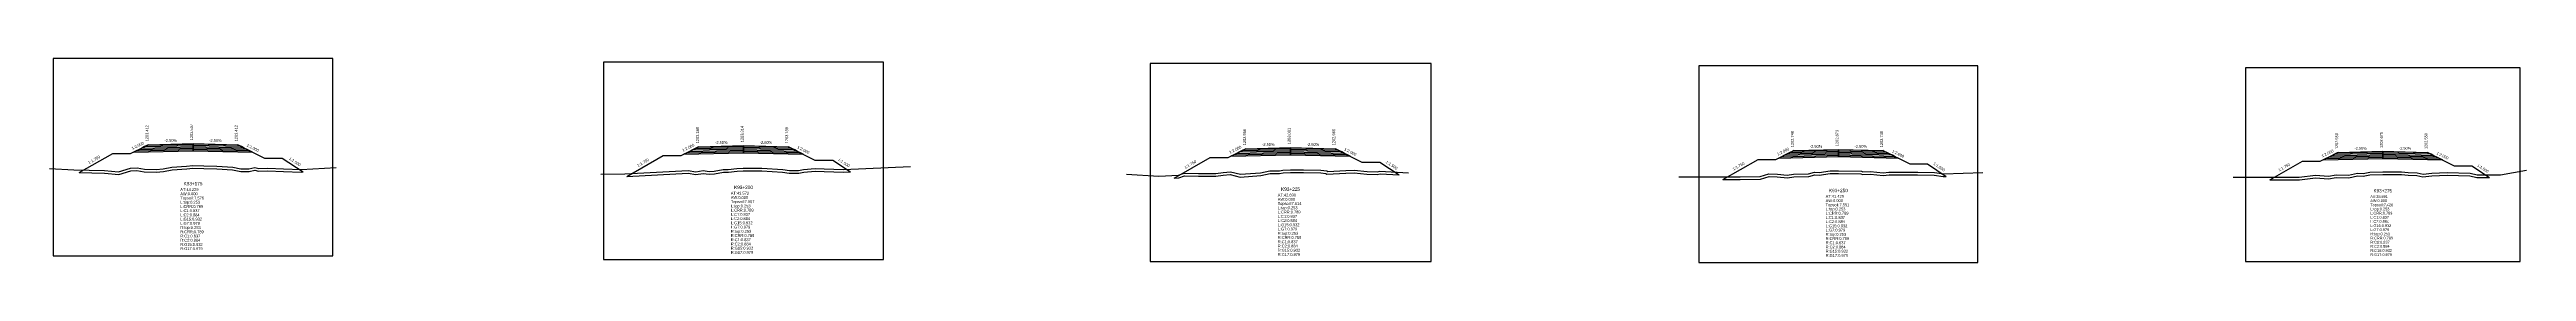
# Model space of a CAD drawing. Extents: x -7 to 78429, y 1189 to 1262.
# Drawn here: x 18389.1 to 18666.8, y 1190.2 to 1213.1 of the extents above; entities that cross this region are included whole.
import ezdxf
from ezdxf.enums import TextEntityAlignment as Align

# ---------------------------------------------------------------- set-up
doc = ezdxf.new("R2010")
doc.units = 0

msp = doc.modelspace()

# ---------------------------------------------------------------- linework, layer by layer
at = {"layer": 'A4_BORDER', "color": 7}
for points in [[(18389.55, 1190.929), (18420.91, 1190.929), (18420.91, 1213.102), (18389.55, 1213.102), (18389.55, 1190.929)], [(18451.253, 1190.512), (18482.609, 1190.512), (18482.609, 1212.683), (18451.253, 1212.683), (18451.253, 1190.512)], [(18512.491, 1190.275), (18543.986, 1190.275), (18543.986, 1212.545), (18512.491, 1212.545), (18512.491, 1190.275)], [(18573.994, 1190.177), (18605.276, 1190.177), (18605.276, 1212.296), (18573.994, 1212.296), (18573.994, 1190.177)], [(18635.256, 1190.278), (18666.047, 1190.278), (18666.047, 1212.049), (18635.256, 1212.049), (18635.256, 1190.278)]]:
    msp.add_lwpolyline(points, dxfattribs=at)
at = {"layer": 'CLEAR_GROUND', "color": 8}
for points in [[(18392.488, 1200.274), (18395.306, 1200.204), (18396.921, 1200.067), (18398.268, 1200.496), (18398.951, 1200.5), (18399.77, 1200.353), (18401.093, 1200.34), (18401.918, 1200.397), (18402.885, 1200.583), (18404.521, 1200.718), (18405.223, 1200.766), (18406.44, 1200.747), (18407.898, 1200.685), (18409.655, 1200.579), (18410.573, 1200.413), (18411.518, 1200.389), (18412.153, 1200.539), (18412.569, 1200.442), (18413.613, 1200.492), (18415.363, 1200.418), (18417.359, 1200.337), (18417.575, 1200.348)], [(18453.847, 1199.856), (18460.724, 1200.206), (18461.582, 1200.067), (18462.413, 1200.193), (18463.079, 1200.087), (18463.688, 1200.129), (18464.682, 1200.32), (18465.237, 1200.316), (18466.211, 1200.459), (18466.9, 1200.488), (18468.965, 1200.496), (18471.314, 1200.333), (18472.062, 1200.202), (18473.11, 1200.221), (18473.688, 1200.332), (18474.955, 1200.446), (18475.956, 1200.421), (18478.148, 1200.317), (18478.932, 1200.355)], [(18515.203, 1199.66), (18515.718, 1199.682), (18516.363, 1199.909), (18517.933, 1199.865), (18519.879, 1199.862), (18520.703, 1200.007), (18521.469, 1200.053), (18522.609, 1199.784), (18524.897, 1199.938), (18525.945, 1200.171), (18527.01, 1200.194), (18527.397, 1200.263), (18528.231, 1200.286), (18529.671, 1200.306), (18531.619, 1200.236), (18532.195, 1200.184), (18532.297, 1200.096), (18534.445, 1200.222), (18535.352, 1200.256), (18536.799, 1200.099), (18537.964, 1200.061), (18538.269, 1200.138), (18540.4, 1200.025)], [(18576.699, 1199.499), (18578.637, 1199.497), (18580.919, 1199.537), (18581.879, 1199.835), (18582.792, 1199.817), (18583.916, 1199.677), (18584.64, 1199.793), (18586.32, 1199.824), (18586.996, 1200.02), (18587.499, 1199.994), (18588.731, 1200.174), (18589.65, 1200.195), (18592.155, 1200.155), (18592.338, 1200.083), (18593.234, 1200.088), (18594.648, 1199.949), (18595.33, 1200.043), (18596.608, 1200.04), (18598.523, 1200.015), (18600.374, 1199.983), (18601.395, 1199.844), (18601.725, 1199.855)], [(18637.982, 1199.453), (18641.3, 1199.457), (18643.114, 1199.695), (18644.576, 1199.574), (18645.439, 1199.711), (18646.833, 1199.7), (18647.825, 1199.903), (18648.457, 1199.869), (18649.217, 1200.014), (18650.658, 1200.073), (18652.739, 1200.049), (18653.486, 1199.981), (18654.462, 1199.965), (18655.159, 1199.79), (18656.167, 1199.922), (18657.882, 1199.994), (18660.402, 1199.909), (18661.181, 1199.746), (18662.614, 1199.741)]]:
    msp.add_lwpolyline(points, dxfattribs=at)
at = {"layer": 'DESIGN_ROAD_TRIMMED', "color": 1}
for points in [[(18392.488, 1200.274), (18396.23, 1202.412), (18398.23, 1202.412), (18400.23, 1203.412), (18400.23, 1203.412), (18400.125, 1203.359), (18400.125, 1203.359), (18399.809, 1203.201), (18399.809, 1203.201), (18399.493, 1203.044), (18399.493, 1203.044), (18399.177, 1202.886), (18399.177, 1202.886), (18398.862, 1202.728), (18398.862, 1202.728), (18398.546, 1202.57), (18405.23, 1202.737), (18405.23, 1202.887), (18405.23, 1202.887), (18405.23, 1203.037), (18405.23, 1203.037), (18405.23, 1203.187), (18405.23, 1203.187), (18405.23, 1203.337), (18405.23, 1203.337), (18405.23, 1203.487), (18405.23, 1203.487), (18405.23, 1203.537), (18405.23, 1203.537), (18405.23, 1203.537), (18405.23, 1203.537), (18405.23, 1203.537), (18405.23, 1203.487), (18405.23, 1203.487), (18405.23, 1203.337), (18405.23, 1203.337), (18405.23, 1203.187), (18405.23, 1203.187), (18405.23, 1203.037), (18405.23, 1203.037), (18405.23, 1202.887), (18405.23, 1202.887), (18405.23, 1202.737), (18411.914, 1202.57), (18411.598, 1202.728), (18411.598, 1202.728), (18411.283, 1202.886), (18411.283, 1202.886), (18410.967, 1203.044), (18410.967, 1203.044), (18410.651, 1203.201), (18410.651, 1203.201), (18410.335, 1203.359), (18410.335, 1203.359), (18410.23, 1203.412), (18410.23, 1203.412), (18413.23, 1201.912), (18415.23, 1201.912), (18417.575, 1200.348)], [(18453.847, 1199.856), (18457.931, 1202.189), (18459.931, 1202.189), (18461.931, 1203.189), (18461.931, 1203.189), (18461.825, 1203.136), (18461.825, 1203.136), (18461.51, 1202.978), (18461.51, 1202.978), (18461.194, 1202.821), (18461.194, 1202.821), (18460.878, 1202.663), (18460.878, 1202.663), (18460.562, 1202.505), (18460.562, 1202.505), (18460.246, 1202.347), (18466.931, 1202.514), (18466.931, 1202.664), (18466.931, 1202.664), (18466.931, 1202.814), (18466.931, 1202.814), (18466.931, 1202.964), (18466.931, 1202.964), (18466.931, 1203.114), (18466.931, 1203.114), (18466.931, 1203.264), (18466.931, 1203.264), (18466.931, 1203.314), (18466.931, 1203.314), (18466.931, 1203.314), (18466.931, 1203.314), (18466.931, 1203.314), (18466.931, 1203.264), (18466.931, 1203.264), (18466.931, 1203.114), (18466.931, 1203.114), (18466.931, 1202.964), (18466.931, 1202.964), (18466.931, 1202.814), (18466.931, 1202.814), (18466.931, 1202.664), (18466.931, 1202.664), (18466.931, 1202.514), (18473.615, 1202.347), (18473.299, 1202.505), (18473.299, 1202.505), (18472.983, 1202.663), (18472.983, 1202.663), (18472.667, 1202.821), (18472.667, 1202.821), (18472.352, 1202.978), (18472.352, 1202.978), (18472.036, 1203.136), (18472.036, 1203.136), (18471.931, 1203.189), (18471.931, 1203.189), (18474.931, 1201.689), (18476.931, 1201.689), (18478.932, 1200.355)], [(18515.203, 1199.66), (18519.239, 1201.966), (18521.239, 1201.966), (18523.239, 1202.966), (18523.239, 1202.966), (18523.133, 1202.913), (18523.133, 1202.913), (18522.817, 1202.755), (18522.817, 1202.755), (18522.502, 1202.598), (18522.502, 1202.598), (18522.186, 1202.44), (18522.186, 1202.44), (18521.87, 1202.282), (18521.87, 1202.282), (18521.554, 1202.124), (18528.239, 1202.291), (18528.239, 1202.441), (18528.239, 1202.441), (18528.239, 1202.591), (18528.239, 1202.591), (18528.239, 1202.741), (18528.239, 1202.741), (18528.239, 1202.891), (18528.239, 1202.891), (18528.239, 1203.041), (18528.239, 1203.041), (18528.239, 1203.091), (18528.239, 1203.091), (18528.239, 1203.091), (18528.239, 1203.091), (18528.239, 1203.091), (18528.239, 1203.041), (18528.239, 1203.041), (18528.239, 1202.891), (18528.239, 1202.891), (18528.239, 1202.741), (18528.239, 1202.741), (18528.239, 1202.591), (18528.239, 1202.591), (18528.239, 1202.441), (18528.239, 1202.441), (18528.239, 1202.291), (18534.923, 1202.124), (18534.607, 1202.282), (18534.607, 1202.282), (18534.291, 1202.44), (18534.291, 1202.44), (18533.975, 1202.598), (18533.975, 1202.598), (18533.66, 1202.755), (18533.66, 1202.755), (18533.344, 1202.913), (18533.344, 1202.913), (18533.239, 1202.966), (18533.239, 1202.966), (18536.239, 1201.466), (18538.239, 1201.466), (18540.4, 1200.025)], [(18576.699, 1199.499), (18580.635, 1201.748), (18582.635, 1201.748), (18584.635, 1202.748), (18584.635, 1202.748), (18584.53, 1202.695), (18584.53, 1202.695), (18584.214, 1202.537), (18584.214, 1202.537), (18583.898, 1202.38), (18583.898, 1202.38), (18583.582, 1202.222), (18583.582, 1202.222), (18583.267, 1202.064), (18583.267, 1202.064), (18582.951, 1201.906), (18589.635, 1202.073), (18589.635, 1202.223), (18589.635, 1202.223), (18589.635, 1202.373), (18589.635, 1202.373), (18589.635, 1202.523), (18589.635, 1202.523), (18589.635, 1202.673), (18589.635, 1202.673), (18589.635, 1202.823), (18589.635, 1202.823), (18589.635, 1202.873), (18589.635, 1202.873), (18589.635, 1202.873), (18589.635, 1202.873), (18589.635, 1202.873), (18589.635, 1202.823), (18589.635, 1202.823), (18589.635, 1202.673), (18589.635, 1202.673), (18589.635, 1202.523), (18589.635, 1202.523), (18589.635, 1202.373), (18589.635, 1202.373), (18589.635, 1202.223), (18589.635, 1202.223), (18589.635, 1202.073), (18596.319, 1201.906), (18596.003, 1202.064), (18596.003, 1202.064), (18595.688, 1202.222), (18595.688, 1202.222), (18595.372, 1202.38), (18595.372, 1202.38), (18595.056, 1202.537), (18595.056, 1202.537), (18594.74, 1202.695), (18594.74, 1202.695), (18594.635, 1202.748), (18594.635, 1202.748), (18597.635, 1201.248), (18599.635, 1201.248), (18601.725, 1199.855)], [(18637.982, 1199.453), (18641.651, 1201.55), (18643.651, 1201.55), (18645.651, 1202.55), (18645.651, 1202.55), (18645.546, 1202.497), (18645.546, 1202.497), (18645.23, 1202.339), (18645.23, 1202.339), (18644.914, 1202.182), (18644.914, 1202.182), (18644.599, 1202.024), (18644.599, 1202.024), (18644.283, 1201.866), (18644.283, 1201.866), (18643.967, 1201.708), (18650.651, 1201.875), (18650.651, 1202.025), (18650.651, 1202.025), (18650.651, 1202.175), (18650.651, 1202.175), (18650.651, 1202.325), (18650.651, 1202.325), (18650.651, 1202.475), (18650.651, 1202.475), (18650.651, 1202.625), (18650.651, 1202.625), (18650.651, 1202.675), (18650.651, 1202.675), (18650.651, 1202.675), (18650.651, 1202.675), (18650.651, 1202.675), (18650.651, 1202.625), (18650.651, 1202.625), (18650.651, 1202.475), (18650.651, 1202.475), (18650.651, 1202.325), (18650.651, 1202.325), (18650.651, 1202.175), (18650.651, 1202.175), (18650.651, 1202.025), (18650.651, 1202.025), (18650.651, 1201.875), (18657.335, 1201.708), (18657.02, 1201.866), (18657.02, 1201.866), (18656.704, 1202.024), (18656.704, 1202.024), (18656.388, 1202.182), (18656.388, 1202.182), (18656.072, 1202.339), (18656.072, 1202.339), (18655.757, 1202.497), (18655.757, 1202.497), (18655.651, 1202.55), (18655.651, 1202.55), (18658.651, 1201.05), (18660.651, 1201.05), (18662.614, 1199.741)]]:
    msp.add_lwpolyline(points, dxfattribs=at)
at = {"layer": 'FINISHED_ROAD', "color": 2}
for points in [[(18396.23, 1202.412), (18398.23, 1202.412), (18400.23, 1203.412), (18400.23, 1203.412), (18405.23, 1203.537), (18410.23, 1203.412), (18410.23, 1203.412), (18413.23, 1201.912), (18415.23, 1201.912)], [(18457.931, 1202.189), (18459.931, 1202.189), (18461.931, 1203.189), (18461.931, 1203.189), (18466.931, 1203.314), (18471.931, 1203.189), (18471.931, 1203.189), (18474.931, 1201.689), (18476.931, 1201.689)], [(18519.239, 1201.966), (18521.239, 1201.966), (18523.239, 1202.966), (18523.239, 1202.966), (18528.239, 1203.091), (18533.239, 1202.966), (18533.239, 1202.966), (18536.239, 1201.466), (18538.239, 1201.466)], [(18580.635, 1201.748), (18582.635, 1201.748), (18584.635, 1202.748), (18584.635, 1202.748), (18589.635, 1202.873), (18594.635, 1202.748), (18594.635, 1202.748), (18597.635, 1201.248), (18599.635, 1201.248)], [(18641.651, 1201.55), (18643.651, 1201.55), (18645.651, 1202.55), (18645.651, 1202.55), (18650.651, 1202.675), (18655.651, 1202.55), (18655.651, 1202.55), (18658.651, 1201.05), (18660.651, 1201.05)]]:
    msp.add_lwpolyline(points, dxfattribs=at)
at = {"layer": 'LAYER_0', "color": 4}
for points in [[(18400.23, 1203.412), (18400.125, 1203.359), (18405.23, 1203.487), (18405.23, 1203.537)], [(18461.931, 1203.189), (18461.825, 1203.136), (18466.931, 1203.264), (18466.931, 1203.314)], [(18523.239, 1202.966), (18523.133, 1202.913), (18528.239, 1203.041), (18528.239, 1203.091)], [(18584.635, 1202.748), (18584.53, 1202.695), (18589.635, 1202.823), (18589.635, 1202.873)], [(18645.651, 1202.55), (18645.546, 1202.497), (18650.651, 1202.625), (18650.651, 1202.675)]]:
    msp.add_lwpolyline(points, dxfattribs=at)
at = {"layer": 'LAYER_1', "color": 4}
for points in [[(18400.125, 1203.359), (18399.809, 1203.201), (18405.23, 1203.337), (18405.23, 1203.487)], [(18461.825, 1203.136), (18461.51, 1202.978), (18466.931, 1203.114), (18466.931, 1203.264)], [(18523.133, 1202.913), (18522.817, 1202.755), (18528.239, 1202.891), (18528.239, 1203.041)], [(18584.53, 1202.695), (18584.214, 1202.537), (18589.635, 1202.673), (18589.635, 1202.823)], [(18645.546, 1202.497), (18645.23, 1202.339), (18650.651, 1202.475), (18650.651, 1202.625)]]:
    msp.add_lwpolyline(points, dxfattribs=at)
at = {"layer": 'LAYER_10', "color": 6}
for points in [[(18411.283, 1202.886), (18411.598, 1202.728), (18405.23, 1202.887), (18405.23, 1203.037)], [(18472.983, 1202.663), (18473.299, 1202.505), (18466.931, 1202.664), (18466.931, 1202.814)], [(18534.291, 1202.44), (18534.607, 1202.282), (18528.239, 1202.441), (18528.239, 1202.591)], [(18595.688, 1202.222), (18596.003, 1202.064), (18589.635, 1202.223), (18589.635, 1202.373)], [(18656.704, 1202.024), (18657.02, 1201.866), (18650.651, 1202.025), (18650.651, 1202.175)]]:
    msp.add_lwpolyline(points, dxfattribs=at)
at = {"layer": 'LAYER_11', "color": 6}
for points in [[(18411.598, 1202.728), (18411.914, 1202.57), (18405.23, 1202.737), (18405.23, 1202.887)], [(18473.299, 1202.505), (18473.615, 1202.347), (18466.931, 1202.514), (18466.931, 1202.664)], [(18534.607, 1202.282), (18534.923, 1202.124), (18528.239, 1202.291), (18528.239, 1202.441)], [(18596.003, 1202.064), (18596.319, 1201.906), (18589.635, 1202.073), (18589.635, 1202.223)], [(18657.02, 1201.866), (18657.335, 1201.708), (18650.651, 1201.875), (18650.651, 1202.025)]]:
    msp.add_lwpolyline(points, dxfattribs=at)
at = {"layer": 'LAYER_2', "color": 4}
for points in [[(18399.809, 1203.201), (18399.493, 1203.044), (18405.23, 1203.187), (18405.23, 1203.337)], [(18461.51, 1202.978), (18461.194, 1202.821), (18466.931, 1202.964), (18466.931, 1203.114)], [(18522.817, 1202.755), (18522.502, 1202.598), (18528.239, 1202.741), (18528.239, 1202.891)], [(18584.214, 1202.537), (18583.898, 1202.38), (18589.635, 1202.523), (18589.635, 1202.673)], [(18645.23, 1202.339), (18644.914, 1202.182), (18650.651, 1202.325), (18650.651, 1202.475)]]:
    msp.add_lwpolyline(points, dxfattribs=at)
at = {"layer": 'LAYER_3', "color": 4}
for points in [[(18399.493, 1203.044), (18399.177, 1202.886), (18405.23, 1203.037), (18405.23, 1203.187)], [(18461.194, 1202.821), (18460.878, 1202.663), (18466.931, 1202.814), (18466.931, 1202.964)], [(18522.502, 1202.598), (18522.186, 1202.44), (18528.239, 1202.591), (18528.239, 1202.741)], [(18583.898, 1202.38), (18583.582, 1202.222), (18589.635, 1202.373), (18589.635, 1202.523)], [(18644.914, 1202.182), (18644.599, 1202.024), (18650.651, 1202.175), (18650.651, 1202.325)]]:
    msp.add_lwpolyline(points, dxfattribs=at)
at = {"layer": 'LAYER_4', "color": 4}
for points in [[(18399.177, 1202.886), (18398.862, 1202.728), (18405.23, 1202.887), (18405.23, 1203.037)], [(18460.878, 1202.663), (18460.562, 1202.505), (18466.931, 1202.664), (18466.931, 1202.814)], [(18522.186, 1202.44), (18521.87, 1202.282), (18528.239, 1202.441), (18528.239, 1202.591)], [(18583.582, 1202.222), (18583.267, 1202.064), (18589.635, 1202.223), (18589.635, 1202.373)], [(18644.599, 1202.024), (18644.283, 1201.866), (18650.651, 1202.025), (18650.651, 1202.175)]]:
    msp.add_lwpolyline(points, dxfattribs=at)
at = {"layer": 'LAYER_5', "color": 4}
for points in [[(18398.862, 1202.728), (18398.546, 1202.57), (18405.23, 1202.737), (18405.23, 1202.887)], [(18460.562, 1202.505), (18460.246, 1202.347), (18466.931, 1202.514), (18466.931, 1202.664)], [(18521.87, 1202.282), (18521.554, 1202.124), (18528.239, 1202.291), (18528.239, 1202.441)], [(18583.267, 1202.064), (18582.951, 1201.906), (18589.635, 1202.073), (18589.635, 1202.223)], [(18644.283, 1201.866), (18643.967, 1201.708), (18650.651, 1201.875), (18650.651, 1202.025)]]:
    msp.add_lwpolyline(points, dxfattribs=at)
at = {"layer": 'LAYER_6', "color": 6}
for points in [[(18410.23, 1203.412), (18410.335, 1203.359), (18405.23, 1203.487), (18405.23, 1203.537)], [(18471.931, 1203.189), (18472.036, 1203.136), (18466.931, 1203.264), (18466.931, 1203.314)], [(18533.239, 1202.966), (18533.344, 1202.913), (18528.239, 1203.041), (18528.239, 1203.091)], [(18594.635, 1202.748), (18594.74, 1202.695), (18589.635, 1202.823), (18589.635, 1202.873)], [(18655.651, 1202.55), (18655.757, 1202.497), (18650.651, 1202.625), (18650.651, 1202.675)]]:
    msp.add_lwpolyline(points, dxfattribs=at)
at = {"layer": 'LAYER_7', "color": 6}
for points in [[(18410.335, 1203.359), (18410.651, 1203.201), (18405.23, 1203.337), (18405.23, 1203.487)], [(18472.036, 1203.136), (18472.352, 1202.978), (18466.931, 1203.114), (18466.931, 1203.264)], [(18533.344, 1202.913), (18533.66, 1202.755), (18528.239, 1202.891), (18528.239, 1203.041)], [(18594.74, 1202.695), (18595.056, 1202.537), (18589.635, 1202.673), (18589.635, 1202.823)], [(18655.757, 1202.497), (18656.072, 1202.339), (18650.651, 1202.475), (18650.651, 1202.625)]]:
    msp.add_lwpolyline(points, dxfattribs=at)
at = {"layer": 'LAYER_8', "color": 6}
for points in [[(18410.651, 1203.201), (18410.967, 1203.044), (18405.23, 1203.187), (18405.23, 1203.337)], [(18472.352, 1202.978), (18472.667, 1202.821), (18466.931, 1202.964), (18466.931, 1203.114)], [(18533.66, 1202.755), (18533.975, 1202.598), (18528.239, 1202.741), (18528.239, 1202.891)], [(18595.056, 1202.537), (18595.372, 1202.38), (18589.635, 1202.523), (18589.635, 1202.673)], [(18656.072, 1202.339), (18656.388, 1202.182), (18650.651, 1202.325), (18650.651, 1202.475)]]:
    msp.add_lwpolyline(points, dxfattribs=at)
at = {"layer": 'LAYER_9', "color": 6}
for points in [[(18410.967, 1203.044), (18411.283, 1202.886), (18405.23, 1203.037), (18405.23, 1203.187)], [(18472.667, 1202.821), (18472.983, 1202.663), (18466.931, 1202.814), (18466.931, 1202.964)], [(18533.975, 1202.598), (18534.291, 1202.44), (18528.239, 1202.591), (18528.239, 1202.741)], [(18595.372, 1202.38), (18595.688, 1202.222), (18589.635, 1202.373), (18589.635, 1202.523)], [(18656.388, 1202.182), (18656.704, 1202.024), (18650.651, 1202.175), (18650.651, 1202.325)]]:
    msp.add_lwpolyline(points, dxfattribs=at)
at = {"layer": 'NATURAL_GROUND', "color": 3}
for points in [[(18389.149, 1200.745), (18391.868, 1200.589), (18395.322, 1200.504), (18396.887, 1200.371), (18398.221, 1200.796), (18398.977, 1200.8), (18399.798, 1200.653), (18401.084, 1200.64), (18401.879, 1200.695), (18402.844, 1200.881), (18404.498, 1201.017), (18405.215, 1201.066), (18406.449, 1201.047), (18407.913, 1200.985), (18409.691, 1200.877), (18410.604, 1200.712), (18411.487, 1200.69), (18412.152, 1200.847), (18412.596, 1200.744), (18413.612, 1200.792), (18415.375, 1200.718), (18417.357, 1200.637), (18421.273, 1200.85)], [(18450.932, 1200.097), (18453.631, 1200.145), (18460.741, 1200.507), (18461.584, 1200.371), (18462.415, 1200.497), (18463.093, 1200.389), (18463.65, 1200.427), (18464.655, 1200.62), (18465.217, 1200.616), (18466.183, 1200.758), (18466.894, 1200.788), (18468.975, 1200.796), (18471.351, 1200.631), (18472.086, 1200.502), (18473.079, 1200.52), (18473.647, 1200.629), (18474.946, 1200.746), (18475.967, 1200.721), (18478.148, 1200.617), (18485.645, 1200.98)], [(18509.869, 1200.087), (18513.461, 1199.886), (18515.661, 1199.98), (18516.316, 1200.21), (18517.938, 1200.165), (18519.854, 1200.162), (18520.668, 1200.305), (18521.495, 1200.355), (18522.634, 1200.086), (18524.855, 1200.236), (18525.909, 1200.47), (18526.981, 1200.493), (18527.367, 1200.562), (18528.225, 1200.586), (18529.675, 1200.606), (18531.638, 1200.536), (18532.318, 1200.474), (18532.401, 1200.403), (18534.431, 1200.522), (18535.363, 1200.557), (18536.821, 1200.398), (18537.932, 1200.362), (18538.24, 1200.44), (18541.465, 1200.269)], [(18571.769, 1199.804), (18578.635, 1199.797), (18580.871, 1199.836), (18581.836, 1200.136), (18582.814, 1200.117), (18583.911, 1199.98), (18584.613, 1200.093), (18586.275, 1200.123), (18586.961, 1200.322), (18587.485, 1200.295), (18588.706, 1200.473), (18589.649, 1200.495), (18592.214, 1200.454), (18592.394, 1200.383), (18593.248, 1200.388), (18594.642, 1200.251), (18595.31, 1200.343), (18596.61, 1200.34), (18598.528, 1200.315), (18600.397, 1200.283), (18601.411, 1200.145), (18605.822, 1200.282)], [(18633.889, 1199.748), (18641.28, 1199.757), (18643.106, 1199.997), (18644.564, 1199.876), (18645.416, 1200.011), (18646.803, 1200), (18647.802, 1200.205), (18648.436, 1200.171), (18649.182, 1200.313), (18650.653, 1200.373), (18652.754, 1200.349), (18653.502, 1200.281), (18654.501, 1200.264), (18655.176, 1200.095), (18656.141, 1200.221), (18657.88, 1200.294), (18660.438, 1200.208), (18661.212, 1200.046), (18663.851, 1200.037), (18666.755, 1200.55)]]:
    msp.add_lwpolyline(points, dxfattribs=at)
at = {"layer": 'STRUCTURE_LEFT', "color": 4}
for points in [[(18400.23, 1203.412), (18400.125, 1203.359), (18400.125, 1203.359), (18399.809, 1203.201), (18399.809, 1203.201), (18399.493, 1203.044), (18399.493, 1203.044), (18399.177, 1202.886), (18399.177, 1202.886), (18398.862, 1202.728), (18398.862, 1202.728), (18398.546, 1202.57), (18405.23, 1202.737), (18405.23, 1202.887), (18405.23, 1202.887), (18405.23, 1203.037), (18405.23, 1203.037), (18405.23, 1203.187), (18405.23, 1203.187), (18405.23, 1203.337), (18405.23, 1203.337), (18405.23, 1203.487), (18405.23, 1203.487), (18405.23, 1203.537), (18405.23, 1203.537)], [(18461.931, 1203.189), (18461.825, 1203.136), (18461.825, 1203.136), (18461.51, 1202.978), (18461.51, 1202.978), (18461.194, 1202.821), (18461.194, 1202.821), (18460.878, 1202.663), (18460.878, 1202.663), (18460.562, 1202.505), (18460.562, 1202.505), (18460.246, 1202.347), (18466.931, 1202.514), (18466.931, 1202.664), (18466.931, 1202.664), (18466.931, 1202.814), (18466.931, 1202.814), (18466.931, 1202.964), (18466.931, 1202.964), (18466.931, 1203.114), (18466.931, 1203.114), (18466.931, 1203.264), (18466.931, 1203.264), (18466.931, 1203.314), (18466.931, 1203.314)], [(18523.239, 1202.966), (18523.133, 1202.913), (18523.133, 1202.913), (18522.817, 1202.755), (18522.817, 1202.755), (18522.502, 1202.598), (18522.502, 1202.598), (18522.186, 1202.44), (18522.186, 1202.44), (18521.87, 1202.282), (18521.87, 1202.282), (18521.554, 1202.124), (18528.239, 1202.291), (18528.239, 1202.441), (18528.239, 1202.441), (18528.239, 1202.591), (18528.239, 1202.591), (18528.239, 1202.741), (18528.239, 1202.741), (18528.239, 1202.891), (18528.239, 1202.891), (18528.239, 1203.041), (18528.239, 1203.041), (18528.239, 1203.091), (18528.239, 1203.091)], [(18584.635, 1202.748), (18584.53, 1202.695), (18584.53, 1202.695), (18584.214, 1202.537), (18584.214, 1202.537), (18583.898, 1202.38), (18583.898, 1202.38), (18583.582, 1202.222), (18583.582, 1202.222), (18583.267, 1202.064), (18583.267, 1202.064), (18582.951, 1201.906), (18589.635, 1202.073), (18589.635, 1202.223), (18589.635, 1202.223), (18589.635, 1202.373), (18589.635, 1202.373), (18589.635, 1202.523), (18589.635, 1202.523), (18589.635, 1202.673), (18589.635, 1202.673), (18589.635, 1202.823), (18589.635, 1202.823), (18589.635, 1202.873), (18589.635, 1202.873)], [(18645.651, 1202.55), (18645.546, 1202.497), (18645.546, 1202.497), (18645.23, 1202.339), (18645.23, 1202.339), (18644.914, 1202.182), (18644.914, 1202.182), (18644.599, 1202.024), (18644.599, 1202.024), (18644.283, 1201.866), (18644.283, 1201.866), (18643.967, 1201.708), (18650.651, 1201.875), (18650.651, 1202.025), (18650.651, 1202.025), (18650.651, 1202.175), (18650.651, 1202.175), (18650.651, 1202.325), (18650.651, 1202.325), (18650.651, 1202.475), (18650.651, 1202.475), (18650.651, 1202.625), (18650.651, 1202.625), (18650.651, 1202.675), (18650.651, 1202.675)]]:
    msp.add_lwpolyline(points, dxfattribs=at)
at = {"layer": 'STRUCTURE_RIGHT', "color": 6}
for points in [[(18405.23, 1203.537), (18405.23, 1203.537), (18405.23, 1203.487), (18405.23, 1203.487), (18405.23, 1203.337), (18405.23, 1203.337), (18405.23, 1203.187), (18405.23, 1203.187), (18405.23, 1203.037), (18405.23, 1203.037), (18405.23, 1202.887), (18405.23, 1202.887), (18405.23, 1202.737), (18411.914, 1202.57), (18411.598, 1202.728), (18411.598, 1202.728), (18411.283, 1202.886), (18411.283, 1202.886), (18410.967, 1203.044), (18410.967, 1203.044), (18410.651, 1203.201), (18410.651, 1203.201), (18410.335, 1203.359), (18410.335, 1203.359), (18410.23, 1203.412)], [(18466.931, 1203.314), (18466.931, 1203.314), (18466.931, 1203.264), (18466.931, 1203.264), (18466.931, 1203.114), (18466.931, 1203.114), (18466.931, 1202.964), (18466.931, 1202.964), (18466.931, 1202.814), (18466.931, 1202.814), (18466.931, 1202.664), (18466.931, 1202.664), (18466.931, 1202.514), (18473.615, 1202.347), (18473.299, 1202.505), (18473.299, 1202.505), (18472.983, 1202.663), (18472.983, 1202.663), (18472.667, 1202.821), (18472.667, 1202.821), (18472.352, 1202.978), (18472.352, 1202.978), (18472.036, 1203.136), (18472.036, 1203.136), (18471.931, 1203.189)], [(18528.239, 1203.091), (18528.239, 1203.091), (18528.239, 1203.041), (18528.239, 1203.041), (18528.239, 1202.891), (18528.239, 1202.891), (18528.239, 1202.741), (18528.239, 1202.741), (18528.239, 1202.591), (18528.239, 1202.591), (18528.239, 1202.441), (18528.239, 1202.441), (18528.239, 1202.291), (18534.923, 1202.124), (18534.607, 1202.282), (18534.607, 1202.282), (18534.291, 1202.44), (18534.291, 1202.44), (18533.975, 1202.598), (18533.975, 1202.598), (18533.66, 1202.755), (18533.66, 1202.755), (18533.344, 1202.913), (18533.344, 1202.913), (18533.239, 1202.966)], [(18589.635, 1202.873), (18589.635, 1202.873), (18589.635, 1202.823), (18589.635, 1202.823), (18589.635, 1202.673), (18589.635, 1202.673), (18589.635, 1202.523), (18589.635, 1202.523), (18589.635, 1202.373), (18589.635, 1202.373), (18589.635, 1202.223), (18589.635, 1202.223), (18589.635, 1202.073), (18596.319, 1201.906), (18596.003, 1202.064), (18596.003, 1202.064), (18595.688, 1202.222), (18595.688, 1202.222), (18595.372, 1202.38), (18595.372, 1202.38), (18595.056, 1202.537), (18595.056, 1202.537), (18594.74, 1202.695), (18594.74, 1202.695), (18594.635, 1202.748)], [(18650.651, 1202.675), (18650.651, 1202.675), (18650.651, 1202.625), (18650.651, 1202.625), (18650.651, 1202.475), (18650.651, 1202.475), (18650.651, 1202.325), (18650.651, 1202.325), (18650.651, 1202.175), (18650.651, 1202.175), (18650.651, 1202.025), (18650.651, 1202.025), (18650.651, 1201.875), (18657.335, 1201.708), (18657.02, 1201.866), (18657.02, 1201.866), (18656.704, 1202.024), (18656.704, 1202.024), (18656.388, 1202.182), (18656.388, 1202.182), (18656.072, 1202.339), (18656.072, 1202.339), (18655.757, 1202.497), (18655.757, 1202.497), (18655.651, 1202.55)]]:
    msp.add_lwpolyline(points, dxfattribs=at)

# ---------------------------------------------------------------- texts
at = {"layer": 'INFO_TEXT'}
for s, height, p in [('AT:44.229', 0.32, (18403.805, 1198.215)), ('AW:0.000', 0.32, (18403.805, 1197.74)), ('Topsoil:7.576', 0.32, (18403.805, 1197.264)), ('L:top:0.253', 0.32, (18403.805, 1196.789)), ('L:CRR:0.789', 0.32, (18403.805, 1196.314)), ('AT:43.572', 0.32, (18465.505, 1197.797)), ('AW:0.000', 0.32, (18465.505, 1197.322)), ('Topsoil:7.557', 0.32, (18465.505, 1196.847)), ('L:top:0.253', 0.32, (18465.505, 1196.372)), ('AT:42.690', 0.32, (18526.807, 1197.592)), ('AW:0.000', 0.32, (18526.807, 1197.115)), ('Topsoil:7.614', 0.32, (18526.807, 1196.638)), ('L:top:0.253', 0.32, (18526.807, 1196.161)), ('AT:41.429', 0.32, (18588.213, 1197.445)), ('AW:0.000', 0.32, (18588.213, 1196.971)), ('Topsoil:7.551', 0.32, (18588.213, 1196.497)), ('AT:38.991', 0.31, (18649.252, 1197.431)), ('AW:0.000', 0.31, (18649.252, 1196.965)), ('Topsoil:7.426', 0.31, (18649.252, 1196.498)), ('L:C1:0.837', 0.32, (18403.805, 1195.839)), ('L:C2:0.884', 0.32, (18403.805, 1195.364)), ('L:G15:0.932', 0.32, (18403.805, 1194.889)), ('L:G7:0.979', 0.32, (18403.805, 1194.414)), ('R:top:0.253', 0.32, (18403.805, 1193.938)), ('R:CRR:0.789', 0.32, (18403.805, 1193.463)), ('L:CRR:0.789', 0.32, (18465.505, 1195.897)), ('L:C1:0.837', 0.32, (18465.505, 1195.421)), ('L:C2:0.884', 0.32, (18465.505, 1194.946)), ('L:G15:0.932', 0.32, (18465.505, 1194.471)), ('L:G7:0.979', 0.32, (18465.505, 1193.996)), ('R:top:0.253', 0.32, (18465.505, 1193.521)), ('L:CRR:0.789', 0.32, (18526.807, 1195.683)), ('L:C1:0.837', 0.32, (18526.807, 1195.206)), ('L:C2:0.884', 0.32, (18526.807, 1194.729)), ('L:G15:0.932', 0.32, (18526.807, 1194.252)), ('L:G7:0.979', 0.32, (18526.807, 1193.775)), ('L:top:0.253', 0.32, (18588.213, 1196.023)), ('L:CRR:0.789', 0.32, (18588.213, 1195.549)), ('L:C1:0.837', 0.32, (18588.213, 1195.075)), ('L:C2:0.884', 0.32, (18588.213, 1194.601)), ('L:G15:0.932', 0.32, (18588.213, 1194.127)), ('L:G7:0.979', 0.32, (18588.213, 1193.653)), ('L:top:0.253', 0.31, (18649.252, 1196.032)), ('L:CRR:0.789', 0.31, (18649.252, 1195.565)), ('L:C1:0.837', 0.31, (18649.252, 1195.099)), ('L:C2:0.884', 0.31, (18649.252, 1194.632)), ('L:G15:0.932', 0.31, (18649.252, 1194.166)), ('L:G7:0.979', 0.31, (18649.252, 1193.699)), ('R:C1:0.837', 0.32, (18403.805, 1192.988)), ('R:C2:0.884', 0.32, (18403.805, 1192.513)), ('R:G15:0.932', 0.32, (18403.805, 1192.038)), ('R:G17:0.979', 0.32, (18403.805, 1191.563)), ('R:CRR:0.789', 0.32, (18465.505, 1193.046)), ('R:C1:0.837', 0.32, (18465.505, 1192.571)), ('R:C2:0.884', 0.32, (18465.505, 1192.096)), ('R:G15:0.932', 0.32, (18465.505, 1191.621)), ('R:G17:0.979', 0.32, (18465.505, 1191.146)), ('R:top:0.253', 0.32, (18526.807, 1193.297)), ('R:CRR:0.789', 0.32, (18526.807, 1192.82)), ('R:C1:0.837', 0.32, (18526.807, 1192.343)), ('R:C2:0.884', 0.32, (18526.807, 1191.866)), ('R:G15:0.932', 0.32, (18526.807, 1191.389)), ('R:G17:0.979', 0.32, (18526.807, 1190.911)), ('R:top:0.253', 0.32, (18588.213, 1193.179)), ('R:CRR:0.789', 0.32, (18588.213, 1192.705)), ('R:C1:0.837', 0.32, (18588.213, 1192.231)), ('R:C2:0.884', 0.32, (18588.213, 1191.757)), ('R:G15:0.932', 0.32, (18588.213, 1191.283)), ('R:G17:0.979', 0.32, (18588.213, 1190.809)), ('R:top:0.253', 0.31, (18649.252, 1193.233)), ('R:CRR:0.789', 0.31, (18649.252, 1192.766)), ('R:C1:0.837', 0.31, (18649.252, 1192.299)), ('R:C2:0.884', 0.31, (18649.252, 1191.833)), ('R:G15:0.932', 0.31, (18649.252, 1191.366)), ('R:G17:0.979', 0.31, (18649.252, 1190.9))]:
    msp.add_text(s, height=height, dxfattribs=at).set_placement(p)
at = {"layer": 'LEFT_TEXT_H'}
for s, height, p in [('1203.412', 0.317, (18400.23, 1203.792)), ('1203.189', 0.317, (18461.931, 1203.569)), ('1202.966', 0.318, (18523.239, 1203.348)), ('1202.748', 0.316, (18584.635, 1203.127)), ('1202.550', 0.311, (18645.651, 1202.923))]:
    msp.add_text(s, height=height, rotation=90, dxfattribs=at).set_placement(p)
at = {"layer": 'POINT_TEXT_H'}
for s, height, p in [('1203.537', 0.317, (18405.23, 1203.917)), ('1203.314', 0.317, (18466.931, 1203.694)), ('1203.091', 0.318, (18528.239, 1203.473)), ('1202.873', 0.316, (18589.635, 1203.252)), ('1202.675', 0.311, (18650.651, 1203.048))]:
    msp.add_text(s, height=height, rotation=90, dxfattribs=at).set_placement(p)
at = {"layer": 'RIGHT_TEXT_H'}
for s, height, p in [('1203.412', 0.317, (18410.23, 1203.792)), ('1203.189', 0.317, (18471.931, 1203.569)), ('1202.966', 0.318, (18533.239, 1203.348)), ('1202.748', 0.316, (18594.635, 1203.127)), ('1202.550', 0.311, (18655.651, 1202.923))]:
    msp.add_text(s, height=height, rotation=90, dxfattribs=at).set_placement(p)
at = {"layer": 'SLOPE_left'}
for s, height, rotation, p in [('1:1.750', 0.317, 29.745, (18394.265, 1201.508)), ('1:2.000', 0.317, 26.565, (18399.145, 1203.082)), ('1:2.000', 0.317, 26.565, (18460.846, 1202.859)), ('1:2.000', 0.318, 26.565, (18522.153, 1202.637)), ('1:2.000', 0.316, 26.565, (18583.55, 1202.418)), ('1:2.000', 0.311, 26.565, (18644.568, 1202.217)), ('1:1.750', 0.317, 29.745, (18455.795, 1201.187)), ('1:1.750', 0.318, 29.745, (18517.126, 1200.979)), ('1:1.750', 0.316, 29.745, (18578.573, 1200.788)), ('1:1.750', 0.311, 29.745, (18639.724, 1200.664))]:
    msp.add_text(s, height=height, rotation=rotation, dxfattribs=at).set_placement(p, align=Align.BOTTOM_CENTER)
at = {"layer": 'SLOPE_right'}
for s, height, rotation, p in [('1:2.000', 0.317, -26.565, (18411.815, 1202.832)), ('1:2.000', 0.317, -26.565, (18473.516, 1202.609)), ('1:2.000', 0.318, -26.565, (18534.824, 1202.387)), ('1:2.000', 0.316, -26.565, (18596.22, 1202.168)), ('1:2.000', 0.311, -26.565, (18657.235, 1201.967)), ('1:1.500', 0.317, -33.69, (18416.508, 1201.288)), ('1:1.500', 0.317, -33.69, (18478.037, 1201.18)), ('1:1.500', 0.318, -33.69, (18539.425, 1200.904)), ('1:1.500', 0.316, -33.69, (18600.785, 1200.709)), ('1:1.500', 0.311, -33.69, (18661.736, 1200.551))]:
    msp.add_text(s, height=height, rotation=rotation, dxfattribs=at).set_placement(p, align=Align.BOTTOM_CENTER)
at = {"layer": 'SLOPE_TEXT'}
for height, p in [(0.317, (18402.73, 1203.728)), (0.317, (18407.73, 1203.728)), (0.317, (18464.431, 1203.505)), (0.317, (18469.431, 1203.505)), (0.318, (18525.739, 1203.283)), (0.318, (18530.739, 1203.283)), (0.316, (18587.135, 1203.063)), (0.316, (18592.135, 1203.063)), (0.311, (18648.151, 1202.861)), (0.311, (18653.151, 1202.861))]:
    msp.add_text('-2.50%', height=height, dxfattribs=at).set_placement(p, align=Align.CENTER)
at = {"layer": 'STATION_TITLE'}
for s, height, p in [('K93+175', 0.38, (18405.23, 1198.848)), ('K93+200', 0.38, (18466.931, 1198.43)), ('K93+225', 0.382, (18528.239, 1198.229)), ('K93+250', 0.379, (18589.635, 1198.077)), ('K93+275', 0.373, (18650.651, 1198.053))]:
    msp.add_text(s, height=height, dxfattribs=at).set_placement(p, align=Align.CENTER)

doc.saveas('drawing.dxf')
